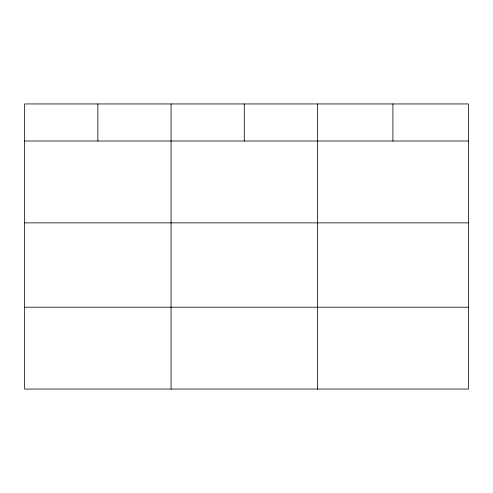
<?xml version="1.0" encoding="UTF-8"?>
<svg xmlns="http://www.w3.org/2000/svg" width="493" height="493" viewBox="0 0 493 493"><rect width="100%" height="100%" fill="white"/><g stroke="black" fill="none" stroke-linecap="round" stroke-linejoin="round"><path stroke-width="0.74" d="M468.35 222.867L468.35 103.943L24.65 103.943L24.65 389.057L468.35 389.057L468.35 222.867L24.65 222.867M24.65 141.016L468.35 141.016M24.65 307.201L468.35 307.201M392.921 103.943L392.921 141.016M317.492 103.943L317.492 389.057M244.281 103.943L244.281 141.016M171.071 103.943L171.071 389.057M97.861 103.943L97.861 141.016"/></g></svg>
